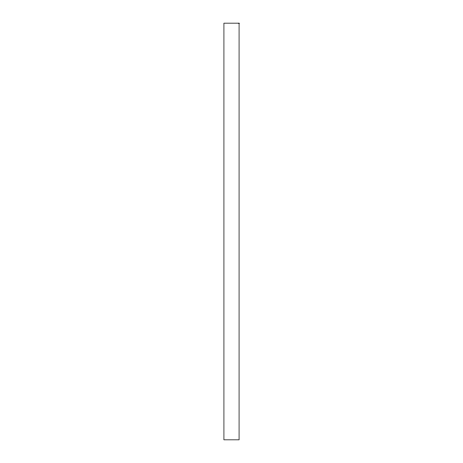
<?xml version="1.0" encoding="UTF-8"?>
<svg xmlns="http://www.w3.org/2000/svg" width="463" height="463" viewBox="0 0 463 463"><rect width="100%" height="100%" fill="white"/><g stroke="black" fill="none" stroke-linecap="round" stroke-linejoin="round"><path stroke-width="0.69" d="M239.07 23.15L223.93 23.15L223.93 439.85L239.07 439.85L239.07 23.15"/></g></svg>
